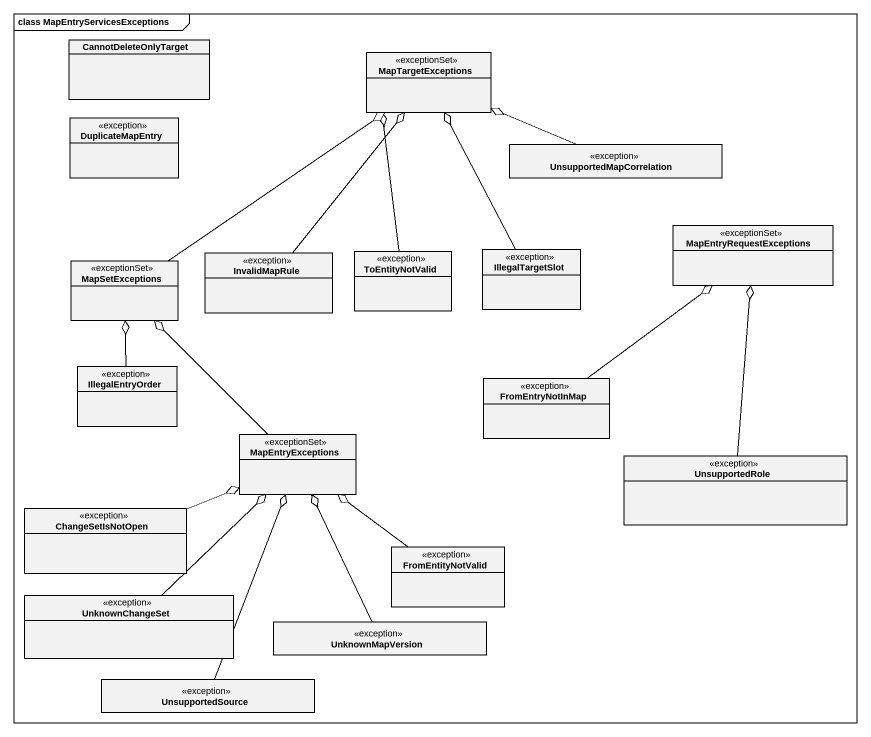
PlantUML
@startuml
mainframe class MapEntryServicesExceptions
hide circle
hide empty members
class CannotDeleteOnlyTarget
class MapTargetExceptions <<exceptionSet>>
class DuplicateMapEntry <<exception>>
class UnsupportedMapCorrelation <<exception>>
class MapEntryRequestExceptions <<exceptionSet>>
class MapSetExceptions <<exceptionSet>>
class InvalidMapRule <<exception>>
class ToEntityNotValid <<exception>>
class IllegalTargetSlot <<exception>>
class IllegalEntryOrder <<exception>>
class FromEntryNotInMap <<exception>>
class MapEntryExceptions <<exceptionSet>>
class UnsupportedRole <<exception>>
class ChangeSetIsNotOpen <<exception>>
class FromEntityNotValid <<exception>>
class UnknownChangeSet <<exception>>
class UnknownMapVersion <<exception>>
class UnsupportedSource <<exception>>
UnsupportedMapCorrelation -left-o MapTargetExceptions
MapSetExceptions -up-o MapTargetExceptions
InvalidMapRule -up-o MapTargetExceptions
ToEntityNotValid -up-o MapTargetExceptions
IllegalTargetSlot -up-o MapTargetExceptions
IllegalEntryOrder -up-o MapSetExceptions
FromEntryNotInMap -up-o MapEntryRequestExceptions
MapEntryExceptions -up-o MapSetExceptions
UnsupportedRole -up-o MapEntryRequestExceptions
ChangeSetIsNotOpen -right-o MapEntryExceptions
FromEntityNotValid -up-o MapEntryExceptions
UnknownChangeSet -up-o MapEntryExceptions
UnknownMapVersion -up-o MapEntryExceptions
UnsupportedSource -up-o MapEntryExceptions
@enduml
